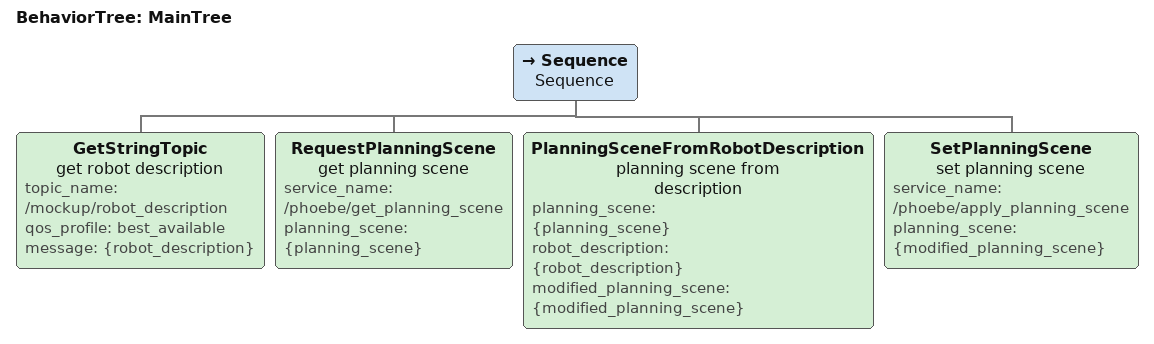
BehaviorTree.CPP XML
<root main_tree_to_execute="MainTree">
  <BehaviorTree ID="MainTree">
    <Sequence name="Sequence">

      <GetStringTopic
        name="get robot description"
        topic_name="/mockup/robot_description"
        qos_profile="best_available"
        message="{robot_description}"
      />

      <RequestPlanningScene
        name="get planning scene"
        service_name="/phoebe/get_planning_scene"
        planning_scene="{planning_scene}" />

      <PlanningSceneFromRobotDescription
        name="planning scene from description"
        planning_scene="{planning_scene}"
        robot_description="{robot_description}"
        modified_planning_scene="{modified_planning_scene}"
      />

      <SetPlanningScene
        name="set planning scene"
        service_name="/phoebe/apply_planning_scene"
        planning_scene="{modified_planning_scene}"
      />

    </Sequence>
  </BehaviorTree>
</root>
